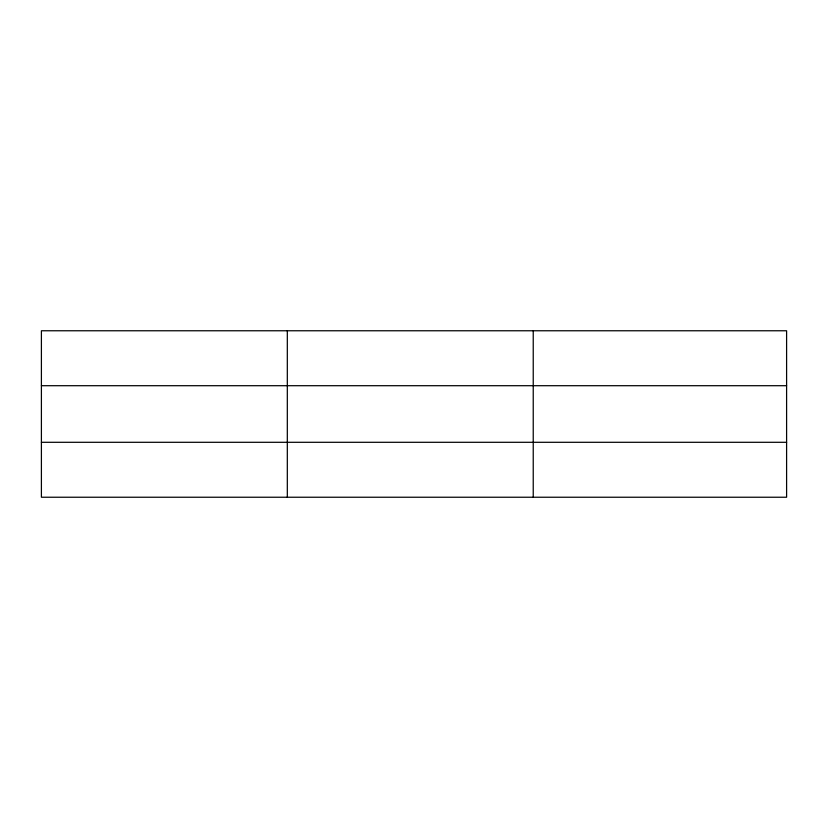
<?xml version="1.0" encoding="UTF-8"?>
<svg xmlns="http://www.w3.org/2000/svg" width="828" height="828" viewBox="0 0 828 828"><rect width="100%" height="100%" fill="white"/><g stroke="black" fill="none" stroke-linecap="round" stroke-linejoin="round"><path stroke-width="1.24" d="M287.316 330.765L287.316 497.235M533.232 330.765L533.232 497.235M786.6 442.297L786.6 497.235L41.4 497.235L41.4 330.765L786.6 330.765L786.6 442.297L41.4 442.297M41.4 385.703L786.6 385.703"/></g></svg>
